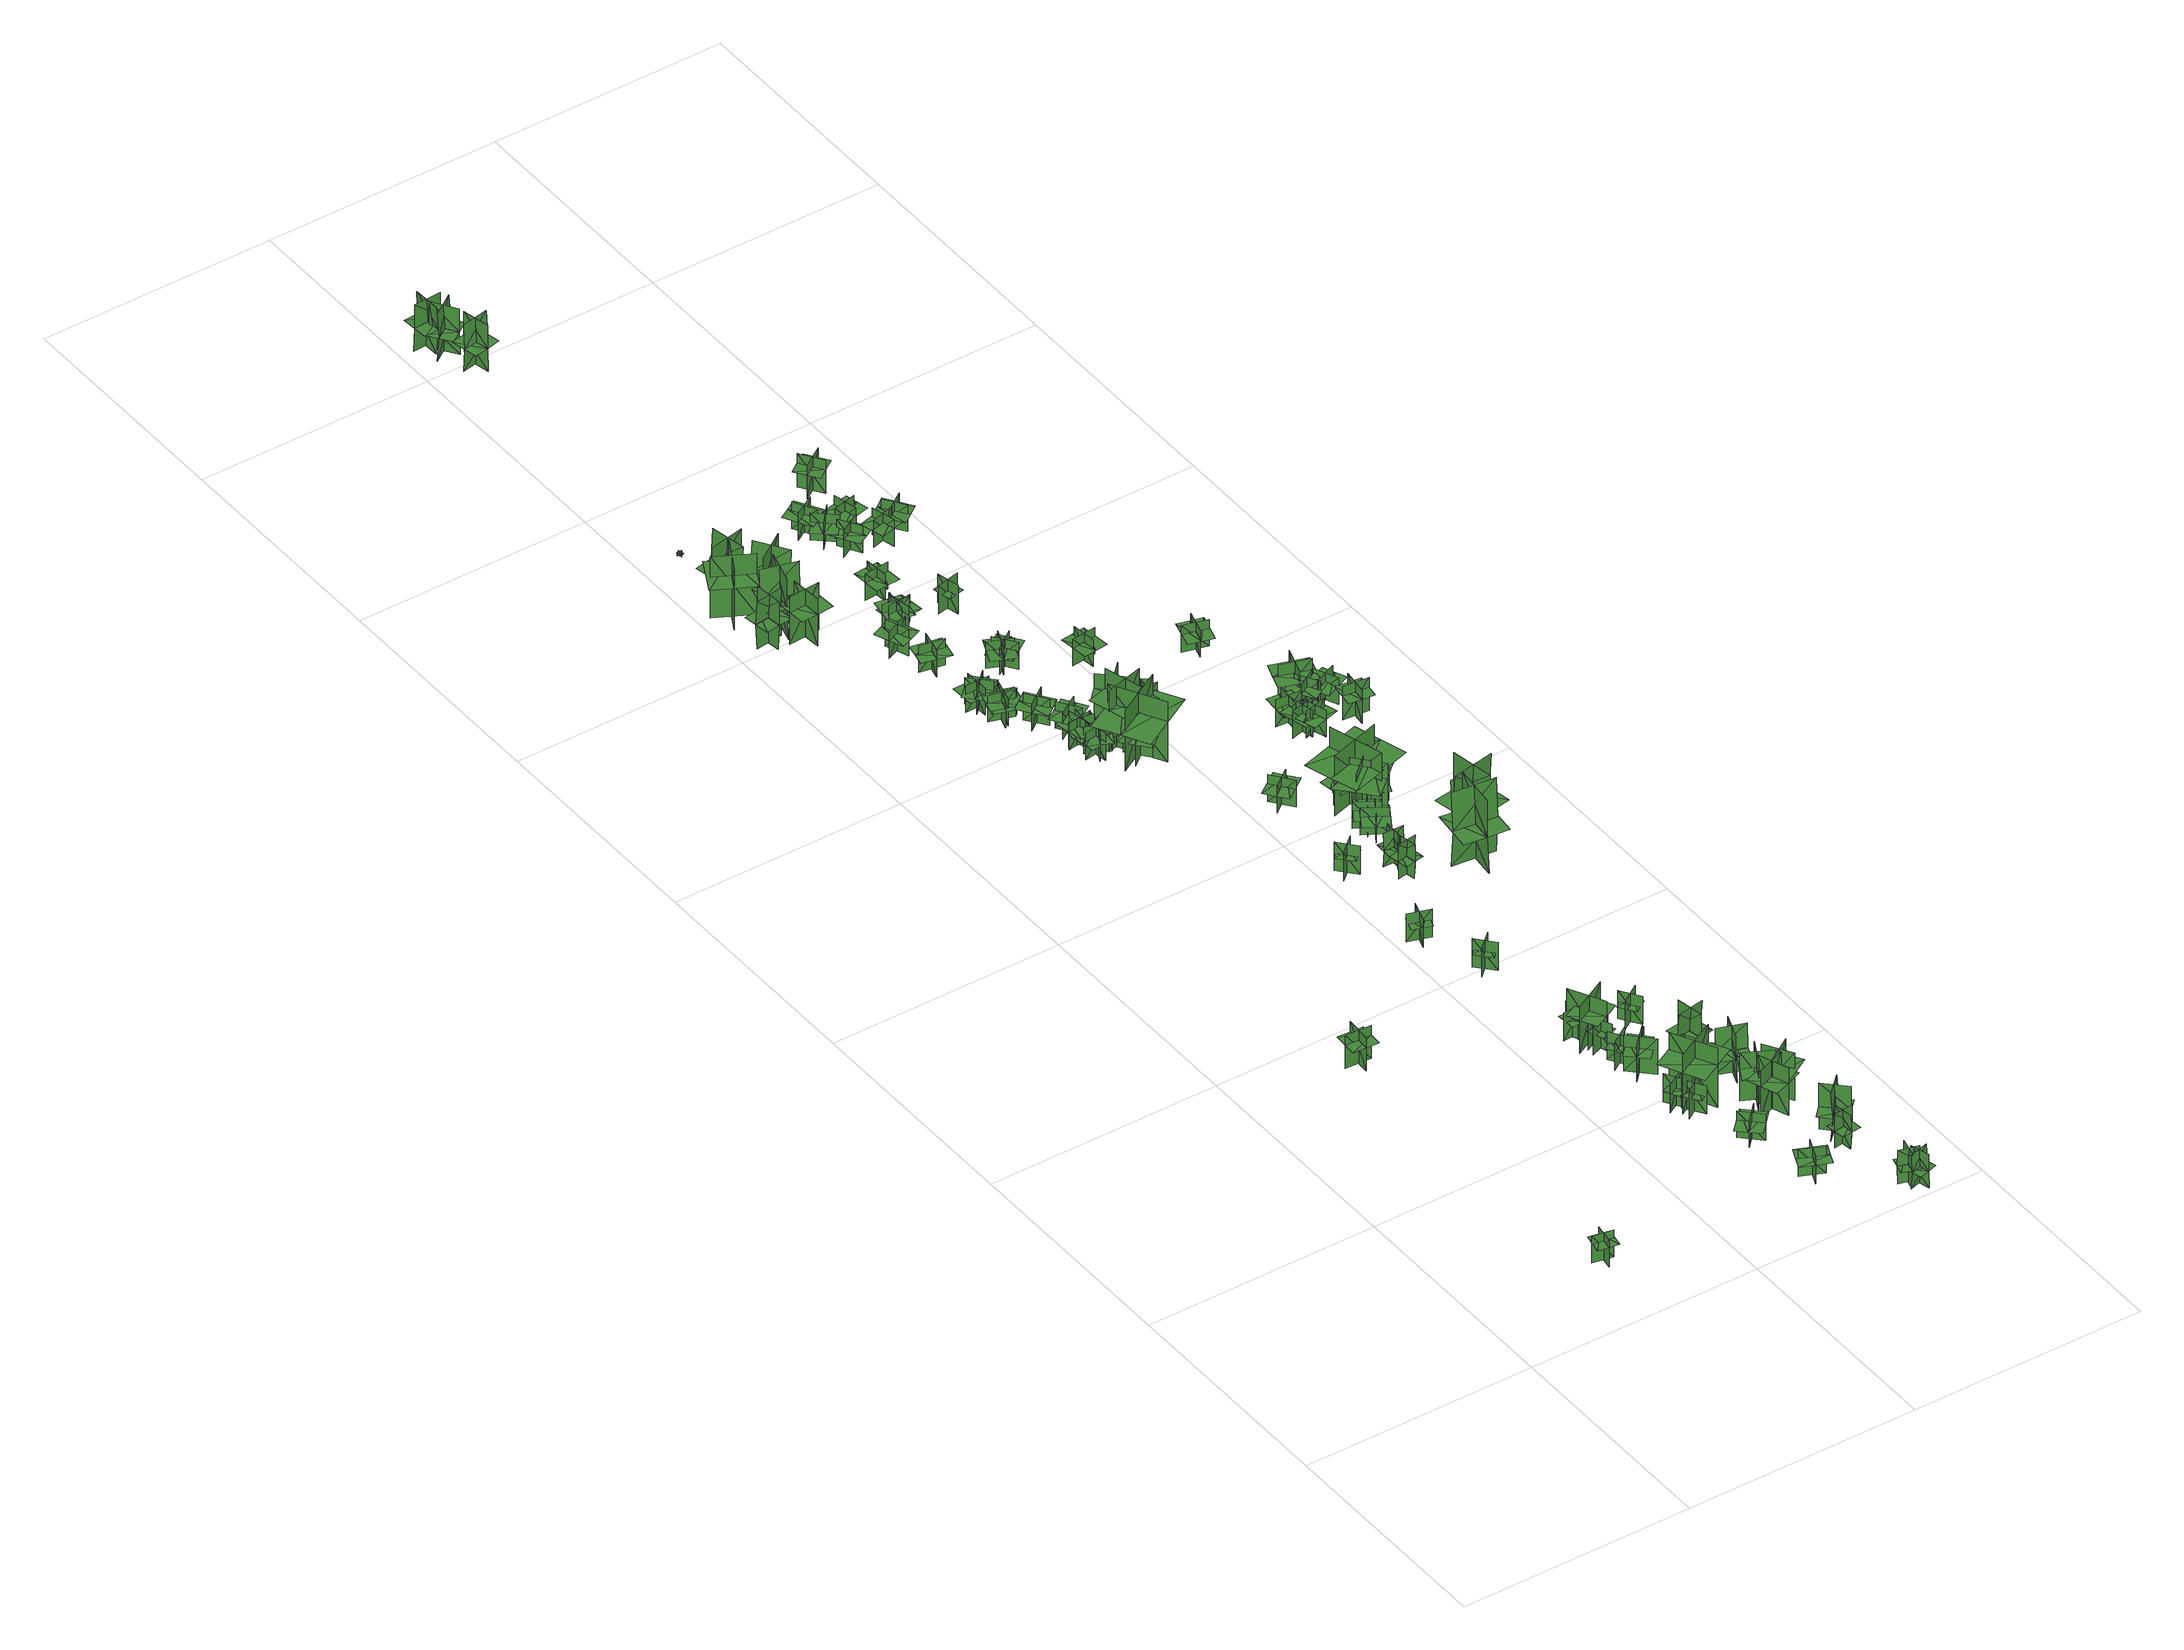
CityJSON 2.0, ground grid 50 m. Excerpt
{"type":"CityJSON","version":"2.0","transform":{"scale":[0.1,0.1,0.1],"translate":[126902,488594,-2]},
"CityObjects":{
"tree1":{"type":"SolitaryVegetationObject","geometry":[{"type":"MultiSurface","lod":"1","boundaries":[[[0,1,2]],[[0,2,3]],[[4,5,6]],[[4,6,7]],[[8,9,10]],[[8,10,11]],[[8,11,12]],[[8,12,13]]]}]},
"tree2":{"type":"SolitaryVegetationObject","geometry":[{"type":"MultiSurface","lod":"1","boundaries":[[[14,15,16]],[[14,16,17]],[[18,19,20]],[[18,20,21]],[[22,23,24]],[[22,24,25]],[[22,25,26]],[[22,26,27]]]}]},
"tree3":{"type":"SolitaryVegetationObject","geometry":[{"type":"MultiSurface","lod":"1","boundaries":[[[28,29,30]],[[28,30,31]],[[32,33,34]],[[32,34,35]],[[36,37,38]],[[36,38,39]],[[36,39,40]],[[36,40,41]]]}]},
"tree4":{"type":"SolitaryVegetationObject","geometry":[{"type":"MultiSurface","lod":"1","boundaries":[[[42,43,44]],[[42,44,45]],[[46,47,48]],[[46,48,49]],[[50,51,52]],[[50,52,53]],[[50,53,54]],[[50,54,55]]]}]},
"tree5":{"type":"SolitaryVegetationObject","geometry":[{"type":"MultiSurface","lod":"1","boundaries":[[[56,57,58]],[[56,58,59]],[[60,61,62]],[[60,62,63]],[[64,65,66]],[[64,66,67]],[[64,67,68]],[[64,68,69]]]}]},
"tree6":{"type":"SolitaryVegetationObject","geometry":[{"type":"MultiSurface","lod":"1","boundaries":[[[70,71,72]],[[70,72,73]],[[74,75,76]],[[74,76,77]],[[78,79,80]],[[78,80,81]],[[78,81,82]],[[78,82,83]]]}]},
"tree7":{"type":"SolitaryVegetationObject","geometry":[{"type":"MultiSurface","lod":"1","boundaries":[[[84,85,86]],[[84,86,87]],[[88,89,90]],[[88,90,91]],[[92,93,94]],[[92,94,95]],[[92,95,96]],[[92,96,97]]]}]},
"tree8":{"type":"SolitaryVegetationObject","geometry":[{"type":"MultiSurface","lod":"1","boundaries":[[[98,99,100]],[[98,100,101]],[[102,103,104]],[[102,104,105]],[[106,107,108]],[[106,108,109]],[[106,109,110]],[[106,110,111]]]}]},
"tree9":{"type":"SolitaryVegetationObject","geometry":[{"type":"MultiSurface","lod":"1","boundaries":[[[112,113,114]],[[112,114,115]],[[116,117,118]],[[116,118,119]],[[120,121,122]],[[120,122,123]],[[120,123,124]],[[120,124,125]]]}]},
"tree10":{"type":"SolitaryVegetationObject","geometry":[{"type":"MultiSurface","lod":"1","boundaries":[[[126,127,128]],[[126,128,129]],[[130,131,132]],[[130,132,133]],[[134,135,131]],[[134,131,130]],[[136,137,127]],[[136,127,126]],[[126,127,138]],[[126,138,139]],[[126,140,141]],[[126,141,127]]]}]},
"tree11":{"type":"SolitaryVegetationObject","geometry":[{"type":"MultiSurface","lod":"1","boundaries":[[[142,143,144]],[[142,144,145]],[[146,147,148]],[[146,148,149]],[[150,151,152]],[[150,152,153]],[[150,153,154]],[[150,154,155]]]}]},
"tree12":{"type":"SolitaryVegetationObject","geometry":[{"type":"MultiSurface","lod":"1","boundaries":[[[156,157,158]],[[156,158,159]],[[160,161,162]],[[160,162,163]],[[164,165,166]],[[164,166,167]],[[164,167,168]],[[164,168,169]]]}]},
"tree13":{"type":"SolitaryVegetationObject","geometry":[{"type":"MultiSurface","lod":"1","boundaries":[[[170,171,172]],[[170,172,173]],[[174,175,176]],[[174,176,177]],[[178,179,180]],[[178,180,181]],[[178,181,182]],[[178,182,183]]]}]},
"tree14":{"type":"SolitaryVegetationObject","geometry":[{"type":"MultiSurface","lod":"1","boundaries":[[[184,185,186]],[[184,186,187]],[[188,189,190]],[[188,190,191]],[[192,193,194]],[[192,194,195]],[[192,195,196]],[[192,196,197]]]}]},
"tree15":{"type":"SolitaryVegetationObject","geometry":[{"type":"MultiSurface","lod":"1","boundaries":[[[198,199,200]],[[198,200,201]],[[202,203,204]],[[202,204,205]],[[206,207,208]],[[206,208,209]],[[206,209,210]],[[206,210,211]]]}]},
"tree16":{"type":"SolitaryVegetationObject","geometry":[{"type":"MultiSurface","lod":"1","boundaries":[[[212,213,214]],[[212,214,215]],[[216,217,218]],[[216,218,219]],[[220,221,222]],[[220,222,223]],[[220,224,225]],[[220,225,221]]]}]},
"tree17":{"type":"SolitaryVegetationObject","geometry":[{"type":"MultiSurface","lod":"1","boundaries":[[[226,227,228]],[[226,228,229]],[[230,231,232]],[[230,232,233]],[[234,235,231]],[[234,231,230]],[[236,237,227]],[[236,227,226]],[[226,227,238]],[[226,238,239]],[[226,240,241]],[[226,241,227]]]}]},
"tree18":{"type":"SolitaryVegetationObject","geometry":[{"type":"MultiSurface","lod":"1","boundaries":[[[242,243,244]],[[242,244,245]],[[246,247,248]],[[246,248,249]],[[250,251,247]],[[250,247,246]],[[252,253,243]],[[252,243,242]],[[242,243,254]],[[242,254,255]],[[242,256,257]],[[242,257,243]]]}]},
"tree19":{"type":"SolitaryVegetationObject","geometry":[{"type":"MultiSurface","lod":"1","boundaries":[[[258,259,260]],[[258,260,261]],[[262,263,264]],[[262,264,265]],[[266,267,263]],[[266,263,262]],[[268,269,259]],[[268,259,258]],[[258,259,270]],[[258,270,271]],[[258,272,273]],[[258,273,259]]]}]},
"tree20":{"type":"SolitaryVegetationObject","geometry":[{"type":"MultiSurface","lod":"1","boundaries":[[[274,275,276]],[[274,276,277]],[[278,279,280]],[[278,280,281]],[[282,283,284]],[[282,284,285]],[[282,286,287]],[[282,287,283]]]}]},
"tree21":{"type":"SolitaryVegetationObject","geometry":[{"type":"MultiSurface","lod":"1","boundaries":[[[288,289,290]],[[288,290,291]],[[292,293,294]],[[292,294,295]],[[296,297,298]],[[296,298,299]],[[296,299,300]],[[296,300,301]]]}]},
"tree22":{"type":"SolitaryVegetationObject","geometry":[{"type":"MultiSurface","lod":"1","boundaries":[[[302,303,304]],[[302,304,305]],[[306,307,308]],[[306,308,309]],[[310,311,312]],[[310,312,313]],[[310,313,314]],[[310,314,315]]]}]},
"tree23":{"type":"SolitaryVegetationObject","geometry":[{"type":"MultiSurface","lod":"1","boundaries":[[[316,317,318]],[[316,318,319]],[[320,321,322]],[[320,322,323]],[[324,325,321]],[[324,321,320]],[[326,327,317]],[[326,317,316]],[[316,317,328]],[[316,328,329]],[[316,330,331]],[[316,331,317]]]}]},
"tree24":{"type":"SolitaryVegetationObject","geometry":[{"type":"MultiSurface","lod":"1","boundaries":[[[332,333,334]],[[332,334,335]],[[336,337,338]],[[336,338,339]],[[340,341,342]],[[340,342,343]],[[340,344,345]],[[340,345,341]]]}]},
"tree25":{"type":"SolitaryVegetationObject","geometry":[{"type":"MultiSurface","lod":"1","boundaries":[[[346,347,348]],[[346,348,349]],[[350,351,352]],[[350,352,353]],[[354,355,351]],[[354,351,350]],[[356,357,347]],[[356,347,346]],[[346,347,358]],[[346,358,359]],[[346,360,361]],[[346,361,347]]]}]},
"tree26":{"type":"SolitaryVegetationObject","geometry":[{"type":"MultiSurface","lod":"1","boundaries":[[[362,363,364]],[[362,364,365]],[[366,367,368]],[[366,368,369]],[[370,371,372]],[[370,372,373]],[[370,374,375]],[[370,375,371]]]}]},
"tree27":{"type":"SolitaryVegetationObject","geometry":[{"type":"MultiSurface","lod":"1","boundaries":[[[376,377,378]],[[376,378,379]],[[380,381,382]],[[380,382,383]],[[384,385,381]],[[384,381,380]],[[386,387,377]],[[386,377,376]],[[376,377,388]],[[376,388,389]],[[376,390,391]],[[376,391,377]]]}]},
"tree28":{"type":"SolitaryVegetationObject","geometry":[{"type":"MultiSurface","lod":"1","boundaries":[[[392,393,394]],[[392,394,395]],[[396,397,398]],[[396,398,399]],[[400,401,402]],[[400,402,403]],[[400,403,404]],[[400,404,405]]]}]},
"tree29":{"type":"SolitaryVegetationObject","geometry":[{"type":"MultiSurface","lod":"1","boundaries":[[[406,407,408]],[[406,408,409]],[[410,411,412]],[[410,412,413]],[[414,415,416]],[[414,416,417]],[[414,417,418]],[[414,418,419]]]}]},
"tree30":{"type":"SolitaryVegetationObject","geometry":[{"type":"MultiSurface","lod":"1","boundaries":[[[420,421,422]],[[420,422,423]],[[424,425,426]],[[424,426,427]],[[428,429,425]],[[428,425,424]],[[430,431,421]],[[430,421,420]],[[420,421,432]],[[420,432,433]],[[420,434,435]],[[420,435,421]]]}]},
"tree31":{"type":"SolitaryVegetationObject","geometry":[{"type":"MultiSurface","lod":"1","boundaries":[[[436,437,438]],[[436,438,439]],[[440,441,442]],[[440,442,443]],[[444,445,446]],[[444,446,447]],[[444,447,448]],[[444,448,449]]]}]},
"tree32":{"type":"SolitaryVegetationObject","geometry":[{"type":"MultiSurface","lod":"1","boundaries":[[[450,451,452]],[[450,452,453]],[[454,455,456]],[[454,456,457]],[[458,459,460]],[[458,460,461]],[[458,461,462]],[[458,462,463]]]}]},
"tree33":{"type":"SolitaryVegetationObject","geometry":[{"type":"MultiSurface","lod":"1","boundaries":[[[464,465,466]],[[464,466,467]],[[468,469,470]],[[468,470,471]],[[472,473,469]],[[472,469,468]],[[474,475,465]],[[474,465,464]],[[464,465,476]],[[464,476,477]],[[464,478,479]],[[464,479,465]]]}]},
"tree34":{"type":"SolitaryVegetationObject","geometry":[{"type":"MultiSurface","lod":"1","boundaries":[[[480,481,482]],[[480,482,483]],[[484,485,486]],[[484,486,487]],[[488,489,490]],[[488,490,491]],[[488,492,493]],[[488,493,489]]]}]},
"tree35":{"type":"SolitaryVegetationObject","geometry":[{"type":"MultiSurface","lod":"1","boundaries":[[[494,495,496]],[[494,496,497]],[[498,499,500]],[[498,500,501]],[[502,503,499]],[[502,499,498]],[[504,505,495]],[[504,495,494]],[[494,495,506]],[[494,506,507]],[[494,508,509]],[[494,509,495]]]}]},
"tree36":{"type":"SolitaryVegetationObject","geometry":[{"type":"MultiSurface","lod":"1","boundaries":[[[510,511,512]],[[510,512,513]],[[514,515,516]],[[514,516,517]],[[518,519,520]],[[518,520,521]],[[518,521,522]],[[518,522,523]]]}]},
"tree37":{"type":"SolitaryVegetationObject","geometry":[{"type":"MultiSurface","lod":"1","boundaries":[[[524,525,526]],[[524,526,527]],[[528,529,530]],[[528,530,531]],[[532,533,534]],[[532,534,535]],[[532,535,536]],[[532,536,537]]]}]},
"tree38":{"type":"SolitaryVegetationObject","geometry":[{"type":"MultiSurface","lod":"1","boundaries":[[[538,539,540]],[[538,540,541]],[[542,543,544]],[[542,544,545]],[[546,547,548]],[[546,548,549]],[[546,549,550]],[[546,550,551]]]}]},
"tree39":{"type":"SolitaryVegetationObject","geometry":[{"type":"MultiSurface","lod":"1","boundaries":[[[552,553,554]],[[552,554,555]],[[556,557,558]],[[556,558,559]],[[560,561,562]],[[560,562,563]],[[560,563,564]],[[560,564,565]]]}]},
"tree40":{"type":"SolitaryVegetationObject","geometry":[{"type":"MultiSurface","lod":"1","boundaries":[[[566,567,568]],[[566,568,569]],[[570,571,572]],[[570,572,573]],[[574,575,576]],[[574,576,577]],[[574,577,578]],[[574,578,579]]]}]},
"tree41":{"type":"SolitaryVegetationObject","geometry":[{"type":"MultiSurface","lod":"1","boundaries":[[[580,581,582]],[[580,582,583]],[[584,585,586]],[[584,586,587]],[[588,589,590]],[[588,590,591]],[[588,591,592]],[[588,592,593]]]}]},
"tree42":{"type":"SolitaryVegetationObject","geometry":[{"type":"MultiSurface","lod":"1","boundaries":[[[594,595,596]],[[594,596,597]],[[598,599,600]],[[598,600,601]],[[602,603,604]],[[602,604,605]],[[602,605,606]],[[602,606,607]]]}]},
"tree43":{"type":"SolitaryVegetationObject","geometry":[{"type":"MultiSurface","lod":"1","boundaries":[[[608,609,610]],[[608,610,611]],[[612,613,614]],[[612,614,615]],[[616,617,618]],[[616,618,619]],[[616,619,620]],[[616,620,621]]]}]},
"tree44":{"type":"SolitaryVegetationObject","geometry":[{"type":"MultiSurface","lod":"1","boundaries":[[[622,623,624]],[[622,624,625]],[[626,627,628]],[[626,628,629]],[[630,631,632]],[[630,632,633]],[[630,633,634]],[[630,634,635]]]}]},
"tree45":{"type":"SolitaryVegetationObject","geometry":[{"type":"MultiSurface","lod":"1","boundaries":[[[636,637,638]],[[636,638,639]],[[640,641,642]],[[640,642,643]],[[644,645,646]],[[644,646,647]],[[644,647,648]],[[644,648,649]]]}]},
"tree46":{"type":"SolitaryVegetationObject","geometry":[{"type":"MultiSurface","lod":"1","boundaries":[[[650,651,652]],[[650,652,653]],[[654,655,656]],[[654,656,657]],[[658,659,660]],[[658,660,661]],[[658,661,662]],[[658,662,663]]]}]},
"tree47":{"type":"SolitaryVegetationObject","geometry":[{"type":"MultiSurface","lod":"1","boundaries":[[[664,665,666]],[[664,666,667]],[[668,669,670]],[[668,670,671]],[[672,673,674]],[[672,674,675]],[[672,675,676]],[[672,676,677]]]}]},
"tree48":{"type":"SolitaryVegetationObject","geometry":[{"type":"MultiSurface","lod":"1","boundaries":[[[678,679,680]],[[678,680,681]],[[682,683,684]],[[682,684,685]],[[686,687,688]],[[686,688,689]],[[686,689,690]],[[686,690,691]]]}]},
"tree49":{"type":"SolitaryVegetationObject","geometry":[{"type":"MultiSurface","lod":"1","boundaries":[[[692,693,694]],[[692,694,695]],[[696,697,698]],[[696,698,699]],[[700,701,702]],[[700,702,703]],[[700,704,705]],[[700,705,701]]]}]},
"tree50":{"type":"SolitaryVegetationObject","geometry":[{"type":"MultiSurface","lod":"1","boundaries":[[[706,707,708]],[[706,708,709]],[[710,711,712]],[[710,712,713]],[[714,715,716]],[[714,716,717]],[[714,717,718]],[[714,718,719]]]}]},
"tree51":{"type":"SolitaryVegetationObject","geometry":[{"type":"MultiSurface","lod":"1","boundaries":[[[720,721,722]],[[720,722,723]],[[724,725,726]],[[724,726,727]],[[728,729,730]],[[728,730,731]],[[728,731,732]],[[728,732,733]]]}]},
"tree52":{"type":"SolitaryVegetationObject","geometry":[{"type":"MultiSurface","lod":"1","boundaries":[[[734,735,736]],[[734,736,737]],[[738,739,740]],[[738,740,741]],[[742,743,739]],[[742,739,738]],[[744,745,735]],[[744,735,734]],[[734,735,746]],[[734,746,747]],[[734,748,749]],[[734,749,735]]]}]},
"tree53":{"type":"SolitaryVegetationObject","geometry":[{"type":"MultiSurface","lod":"1","boundaries":[[[750,751,752]],[[750,752,753]],[[754,755,756]],[[754,756,757]],[[758,759,755]],[[758,755,754]],[[760,761,751]],[[760,751,750]],[[750,751,762]],[[750,762,763]],[[750,764,765]],[[750,765,751]]]}]},
"tree54":{"type":"SolitaryVegetationObject","geometry":[{"type":"MultiSurface","lod":"1","boundaries":[[[766,767,768]],[[766,768,769]],[[770,771,772]],[[770,772,773]],[[774,775,776]],[[774,776,777]],[[774,777,778]],[[774,778,779]]]}]},
"tree55":{"type":"SolitaryVegetationObject","geometry":[{"type":"MultiSurface","lod":"1","boundaries":[[[780,781,782]],[[780,782,783]],[[784,785,786]],[[784,786,787]],[[788,789,790]],[[788,790,791]],[[788,791,792]],[[788,792,793]]]}]},
"tree56":{"type":"SolitaryVegetationObject","geometry":[{"type":"MultiSurface","lod":"1","boundaries":[[[794,795,796]],[[794,796,797]],[[798,799,800]],[[798,800,801]],[[802,803,804]],[[802,804,805]],[[802,805,806]],[[802,806,807]]]}]},
"tree57":{"type":"SolitaryVegetationObject","geometry":[{"type":"MultiSurface","lod":"1","boundaries":[[[808,809,810]],[[808,810,811]],[[812,813,814]],[[812,814,815]],[[816,817,818]],[[816,818,819]],[[816,819,820]],[[816,820,821]]]}]},
"tree58":{"type":"SolitaryVegetationObject","geometry":[{"type":"MultiSurface","lod":"1","boundaries":[[[822,823,824]],[[822,824,825]],[[826,827,828]],[[826,828,829]],[[830,831,832]],[[830,832,833]],[[830,833,834]],[[830,834,835]]]}]},
"tree59":{"type":"SolitaryVegetationObject","geometry":[{"type":"MultiSurface","lod":"1","boundaries":[[[836,837,838]],[[836,838,839]],[[840,841,842]],[[840,842,843]],[[844,845,846]],[[844,846,847]],[[844,847,848]],[[844,848,849]]]}]},
"tree60":{"type":"SolitaryVegetationObject","geometry":[{"type":"MultiSurface","lod":"1","boundaries":[[[850,851,852]],[[850,852,853]],[[854,855,856]],[[854,856,857]],[[858,859,860]],[[858,860,861]],[[858,861,862]],[[858,862,863]]]}]},
"tree61":{"type":"SolitaryVegetationObject","geometry":[{"type":"MultiSurface","lod":"1","boundaries":[[[864,865,866]],[[864,866,867]],[[868,869,870]],[[868,870,871]],[[872,873,874]],[[872,874,875]],[[872,875,876]],[[872,876,877]]]}]},
"tree62":{"type":"SolitaryVegetationObject","geometry":[{"type":"MultiSurface","lod":"1","boundaries":[[[878,879,880]],[[878,880,881]],[[882,883,884]],[[882,884,885]],[[886,887,888]],[[886,888,889]],[[886,889,890]],[[886,890,891]]]}]},
"tree63":{"type":"SolitaryVegetationObject","geometry":[{"type":"MultiSurface","lod":"1","boundaries":[[[892,893,894]],[[892,894,895]],[[896,897,898]],[[896,898,899]],[[900,901,902]],[[900,902,903]],[[900,903,904]],[[900,904,905]]]}]},
"tree64":{"type":"SolitaryVegetationObject","geometry":[{"type":"MultiSurface","lod":"1","boundaries":[[[906,907,908]],[[906,908,909]],[[910,911,912]],[[910,912,913]],[[914,915,916]],[[914,916,917]],[[914,917,918]],[[914,918,919]]]}]},
"tree65":{"type":"SolitaryVegetationObject","geometry":[{"type":"MultiSurface","lod":"1","boundaries":[[[920,921,922]],[[920,922,923]],[[924,925,926]],[[924,926,927]],[[928,929,930]],[[928,930,931]],[[928,931,932]],[[928,932,933]]]}]},
"tree66":{"type":"SolitaryVegetationObject","geometry":[{"type":"MultiSurface","lod":"1","boundaries":[[[934,935,936]],[[934,936,937]],[[938,939,940]],[[938,940,941]],[[942,943,944]],[[942,944,945]],[[942,945,946]],[[942,946,947]]]}]},
"tree67":{"type":"SolitaryVegetationObject","geometry":[{"type":"MultiSurface","lod":"1","boundaries":[[[948,949,950]],[[948,950,951]],[[952,953,954]],[[952,954,955]],[[956,957,958]],[[956,958,959]],[[956,959,960]],[[956,960,961]]]}]},
"tree68":{"type":"SolitaryVegetationObject","geometry":[{"type":"MultiSurface","lod":"1","boundaries":[[[962,963,964]],[[962,964,965]],[[966,967,968]],[[966,968,969]],[[970,971,967]],[[970,967,966]],[[972,973,963]],[[972,963,962]],[[962,963,974]],[[962,974,975]],[[962,976,977]],[[962,977,963]]]}]},
"tree69":{"type":"SolitaryVegetationObject","geometry":[{"type":"MultiSurface","lod":"1","boundaries":[[[978,979,980]],[[978,980,981]],[[982,983,984]],[[982,984,985]],[[986,987,988]],[[986,988,989]],[[986,989,990]],[[986,990,991]]]}]},
"tree70":{"type":"SolitaryVegetationObject","geometry":[{"type":"MultiSurface","lod":"1","boundaries":[[[992,993,994]],[[992,994,995]],[[996,997,998]],[[996,998,999]],[[1000,1001,1002]],[[1000,1002,1003]],[[1000,1003,1004]],[[1000,1004,1005]]]}]},
"tree71":{"type":"SolitaryVegetationObject","geometry":[{"type":"MultiSurface","lod":"1","boundaries":[[[1006,1007,1008]],[[1006,1008,1009]],[[1010,1011,1012]],[[1010,1012,1013]],[[1014,1015,1011]],[[1014,1011,1010]],[[1016,1017,1007]],[[1016,1007,1006]],[[1006,1007,1018]],[[1006,1018,1019]],[[1006,1020,1021]],[[1006,1021,1007]]]}]},
"tree72":{"type":"SolitaryVegetationObject","geometry":[{"type":"MultiSurface","lod":"1","boundaries":[[[1022,1023,1024]],[[1022,1024,1025]],[[1026,1027,1028]],[[1026,1028,1029]],[[1030,1031,1027]],[[1030,1027,1026]],[[1032,1033,1023]],[[1032,1023,1022]],[[1022,1023,1034]],[[1022,1034,1035]],[[1022,1036,1037]],[[1022,1037,1023]]]}]},
"tree73":{"type":"SolitaryVegetationObject","geometry":[{"type":"MultiSurface","lod":"1","boundaries":[[[1038,1039,1040]],[[1038,1040,1041]],[[1042,1043,1044]],[[1042,1044,1045]],[[1046,1047,1048]],[[1046,1048,1049]],[[1046,1049,1050]],[[1046,1050,1051]]]}]},
"tree74":{"type":"SolitaryVegetationObject","geometry":[{"type":"MultiSurface","lod":"1","boundaries":[[[1052,1053,1054]],[[1052,1054,1055]],[[1056,1057,1058]],[[1056,1058,1059]],[[1060,1061,1057]],[[1060,1057,1056]],[[1062,1063,1053]],[[1062,1053,1052]],[[1052,1053,1064]],[[1052,1064,1065]],[[1052,1066,1067]],[[1052,1067,1053]]]}]},
"tree75":{"type":"SolitaryVegetationObject","geometry":[{"type":"MultiSurface","lod":"1","boundaries":[[[1068,1069,1070]],[[1068,1070,1071]],[[1072,1073,1074]],[[1072,1074,1075]],[[1076,1077,1078]],[[1076,1078,1079]],[[1076,1079,1080]],[[1076,1080,1081]]]}]},
"tree76":{"type":"SolitaryVegetationObject","geometry":[{"type":"MultiSurface","lod":"1","boundaries":[[[1082,1083,1084]],[[1082,1084,1085]],[[1086,1087,1088]],[[1086,1088,1089]],[[1090,1091,1092]],[[1090,1092,1093]],[[1090,1093,1094]],[[1090,1094,1095]]]}]},
"tree77":{"type":"SolitaryVegetationObject","geometry":[{"type":"MultiSurface","lod":"1","boundaries":[[[1096,1097,1098]],[[1096,1098,1099]],[[1100,1101,1102]],[[1100,1102,1103]],[[1104,1105,1101]],[[1104,1101,1100]],[[1106,1107,1097]],[[1106,1097,1096]],[[1096,1097,1108]],[[1096,1108,1109]],[[1096,1110,1111]],[[1096,1111,1097]]]}]},
"tree78":{"type":"SolitaryVegetationObject","geometry":[{"type":"MultiSurface","lod":"1","boundaries":[[[1112,1113,1114]],[[1112,1114,1115]],[[1116,1117,1118]],[[1116,1118,1119]],[[1120,1121,1122]],[[1120,1122,1123]],[[1120,1123,1124]],[[1120,1124,1125]]]}]},
"tree79":{"type":"SolitaryVegetationObject","geometry":[{"type":"MultiSurface","lod":"1","boundaries":[[[1126,1127,1128]],[[1126,1128,1129]],[[1130,1131,1132]],[[1130,1132,1133]],[[1134,1135,1131]],[[1134,1131,1130]],[[1136,1137,1127]],[[1136,1127,1126]],[[1126,1127,1138]],[[1126,1138,1139]],[[1126,1140,1141]],[[1126,1141,1127]]]}]},
"tree80":{"type":"SolitaryVegetationObject","geometry":[{"type":"MultiSurface","lod":"1","boundaries":[[[1142,1143,1144]],[[1142,1144,1145]],[[1146,1147,1148]],[[1146,1148,1149]],[[1150,1151,1152]],[[1150,1152,1153]],[[1150,1153,1154]],[[1150,1154,1155]]]}]},
"tree81":{"type":"SolitaryVegetationObject","geometry":[{"type":"MultiSurface","lod":"1","boundaries":[[[1156,1157,1158]],[[1156,1158,1159]],[[1160,1161,1162]],[[1160,1162,1163]],[[1164,1165,1161]],[[1164,1161,1160]],[[1166,1167,1157]],[[1166,1157,1156]],[[1156,1157,1168]],[[1156,1168,1169]],[[1156,1170,1171]],[[1156,1171,1157]]]}]},
"tree82":{"type":"SolitaryVegetationObject","geometry":[{"type":"MultiSurface","lod":"1","boundaries":[[[1172,1173,1174]],[[1172,1174,1175]],[[1176,1177,1178]],[[1176,1178,1179]],[[1180,1181,1182]],[[1180,1182,1183]],[[1180,1183,1184]],[[1180,1184,1185]]]}]},
"tree83":{"type":"SolitaryVegetationObject","geometry":[{"type":"MultiSurface","lod":"1","boundaries":[[[1186,1187,1188]],[[1186,1188,1189]],[[1190,1191,1192]],[[1190,1192,1193]],[[1194,1195,1196]],[[1194,1196,1197]],[[1194,1197,1198]],[[1194,1198,1199]]]}]},
"tree84":{"type":"SolitaryVegetationObject","geometry":[{"type":"MultiSurface","lod":"1","boundaries":[[[1200,1201,1202]],[[1200,1202,1203]],[[1204,1205,1206]],[[1204,1206,1207]],[[1208,1209,1210]],[[1208,1210,1211]],[[1208,1211,1212]],[[1208,1212,1213]]]}]},
"tree85":{"type":"SolitaryVegetationObject","geometry":[{"type":"MultiSurface","lod":"1","boundaries":[[[1214,1215,1216]],[[1214,1216,1217]],[[1218,1219,1220]],[[1218,1220,1221]],[[1222,1223,1224]],[[1222,1224,1225]],[[1222,1225,1226]],[[1222,1226,1227]]]}]},
"tree86":{"type":"SolitaryVegetationObject","geometry":[{"type":"MultiSurface","lod":"1","boundaries":[[[1228,1229,1230]],[[1228,1230,1231]],[[1232,1233,1234]],[[1232,1234,1235]],[[1236,1237,1238]],[[1236,1238,1239]],[[1236,1239,1240]],[[1236,1240,1241]]]}]},
"tree87":{"type":"SolitaryVegetationObject","geometry":[{"type":"MultiSurface","lod":"1","boundaries":[[[1242,1243,1244]],[[1242,1244,1245]],[[1246,1247,1248]],[[1246,1248,1249]],[[1250,1251,1252]],[[1250,1252,1253]],[[1250,1253,1254]],[[1250,1254,1255]]]}]},
"tree88":{"type":"SolitaryVegetationObject","geometry":[{"type":"MultiSurface","lod":"1","boundaries":[[[1256,1257,1258]],[[1256,1258,1259]],[[1260,1261,1262]],[[1260,1262,1263]],[[1264,1265,1266]],[[1264,1266,1267]],[[1264,1267,1268]],[[1264,1268,1269]]]}]},
"tree89":{"type":"SolitaryVegetationObject","geometry":[{"type":"MultiSurface","lod":"1","boundaries":[[[1270,1271,1272]],[[1270,1272,1273]],[[1274,1275,1276]],[[1274,1276,1277]],[[1278,1279,1280]],[[1278,1280,1281]],[[1278,1281,1282]],[[1278,1282,1283]]]}]},
"tree90":{"type":"SolitaryVegetationObject","geometry":[{"type":"MultiSurface","lod":"1","boundaries":[[[1284,1285,1286]],[[1284,1286,1287]],[[1288,1289,1290]],[[1288,1290,1291]],[[1292,1293,1294]],[[1292,1294,1295]],[[1292,1295,1296]],[[1292,1296,1297]]]}]},
"tree91":{"type":"SolitaryVegetationObject","geometry":[{"type":"MultiSurface","lod":"1","boundaries":[[[1298,1299,1300]],[[1298,1300,1301]],[[1302,1303,1304]],[[1302,1304,1305]],[[1306,1307,1308]],[[1306,1308,1309]],[[1306,1309,1310]],[[1306,1310,1311]]]}]}
},
"vertices":[
[303,172,9],[260,180,9],[260,180,71],[303,172,71],[286,196,9],[279,153,9],[279,153,71],[286,196,71],[286,196,54],[265,200,54],[257,157,54],[279,153,54],[300,149,54],[308,192,54],
[240,867,15],[243,922,15],[243,922,92],[240,867,92],[268,891,15],[213,894,15],[213,894,92],[268,891,92],[268,891,70],[269,918,70],[214,922,70],[213,894,70],[211,867,70],[266,863,70],
[748,188,6],[748,188,68],[727,139,68],[727,139,6],[761,154,6],[761,154,68],[714,175,68],[714,175,6],[768,151,48],[779,176,48],[720,201,48],[709,176,48],[699,152,48],[758,127,48],
[630,461,4],[673,486,4],[673,486,70],[630,461,70],[664,453,4],[639,495,4],[639,495,70],[664,453,70],[661,457,45],[679,468,45],[661,498,45],[644,487,45],[626,477,45],[644,447,45],
[724,293,7],[724,293,69],[686,330,69],[686,330,7],[688,293,7],[688,293,69],[724,330,69],[724,330,7],[682,288,49],[702,269,49],[746,315,49],[727,334,49],[708,352,49],[663,306,49],
[680,416,8],[653,457,8],[653,457,74],[680,416,74],[687,450,8],[646,423,8],[646,423,74],[687,450,74],[682,447,49],[671,464,49],[642,445,49],[653,428,49],[665,411,49],[694,430,49],
[628,605,9],[672,561,9],[672,561,92],[628,605,92],[629,565,9],[629,565,92],[672,609,92],[672,609,9],[629,565,66],[647,547,66],[682,582,66],[663,600,66],[645,618,66],[610,583,66],
[657,643,8],[616,616,8],[616,616,73],[657,643,73],[623,650,8],[650,609,8],[650,609,73],[623,650,73],[626,646,49],[609,635,49],[628,606,49],[645,617,49],[662,628,49],[643,657,49],
[645,442,7],[733,488,7],[733,488,145],[645,442,145],[708,422,7],[662,510,7],[662,510,145],[708,422,145],[708,422,106],[752,445,106],[706,533,106],[662,510,106],[618,486,106],[664,398,106],
[69,2551,61],[76,2492,61],[107,2496,61],[99,2555,61],[102,2526,61],[43,2519,61],[43,2515,116],[102,2523,116],[102,2523,6],[43,2515,6],[66,2551,6],[74,2492,6],[76,2492,116],[69,2551,116],[39,2547,61],[46,2488,61],
[613,767,7],[615,718,7],[615,718,72],[613,767,72],[590,741,7],[639,743,7],[639,743,72],[590,741,72],[595,741,48],[596,721,48],[631,723,48],[630,743,48],[629,763,48],[594,762,48],
[592,694,7],[664,731,7],[664,731,116],[592,694,116],[641,678,7],[641,678,116],[604,751,116],[604,751,7],[641,678,82],[672,694,82],[642,752,82],[612,736,82],[581,721,82],[611,663,82],
[642,662,7],[624,708,7],[624,708,73],[642,662,73],[655,694,7],[610,676,7],[610,676,73],[655,694,73],[650,692,48],[643,711,48],[610,698,48],[618,680,48],[625,661,48],[658,673,48],
[655,717,7],[611,694,7],[611,694,73],[655,717,73],[622,727,7],[644,683,7],[644,683,73],[622,727,73],[624,722,48],[606,713,48],[621,682,48],[640,691,48],[658,701,48],[642,732,48],
[685,624,8],[649,591,8],[649,591,73],[685,624,73],[650,625,8],[683,589,8],[683,589,73],[650,625,73],[654,621,48],[639,608,48],[662,582,48],[677,596,48],[692,610,48],[669,635,48],
[101,2599,5],[26,2639,5],[26,2639,147],[101,2599,147],[82,2661,5],[42,2586,5],[42,2586,147],[82,2661,147],[82,2661,101],[42,2586,101],[83,2564,101],[123,2640,101],[40,2683,101],[1,2607,101],
[104,2508,75],[124,2582,75],[85,2592,76],[66,2518,76],[77,2553,75],[151,2534,75],[152,2538,146],[78,2558,146],[78,2558,5],[152,2538,5],[107,2507,5],[127,2581,5],[124,2582,146],[104,2508,146],[142,2498,76],[161,2572,76],
[872,66,49],[862,24,49],[883,19,50],[894,60,50],[888,41,49],[847,51,49],[846,49,88],[887,38,88],[887,38,10],[846,49,10],[871,66,10],[860,25,10],[862,24,88],[872,66,88],[852,71,50],[841,30,50],
[45,2661,75],[120,2676,75],[112,2715,75],[37,2700,75],[74,2705,75],[89,2631,75],[93,2631,145],[78,2706,145],[78,2706,5],[93,2631,5],[46,2658,5],[121,2673,5],[120,2676,145],[45,2661,145],[53,2623,75],[128,2638,75],
[100,2494,5],[167,2498,5],[167,2498,115],[100,2494,115],[139,2460,5],[134,2527,5],[134,2527,115],[139,2460,115],[139,2460,79],[134,2527,79],[98,2524,79],[103,2458,79],[175,2463,79],[171,2529,79],
[522,1143,5],[569,1128,5],[569,1128,70],[522,1143,70],[538,1112,5],[553,1159,5],[553,1159,70],[538,1112,70],[540,1117,46],[559,1111,46],[570,1144,46],[551,1150,46],[531,1157,46],[520,1124,46],
[606,971,12],[573,1007,12],[573,1007,78],[606,971,78],[607,1006,12],[571,973,12],[571,973,78],[607,1006,78],[603,1002,53],[589,1017,53],[564,994,53],[578,979,53],[592,964,53],[617,987,53],
[886,8,48],[874,48,48],[853,42,49],[864,2,49],[860,21,48],[900,33,48],[900,36,87],[859,24,87],[859,24,9],[900,36,9],[887,8,9],[876,49,9],[874,48,87],[886,8,87],[906,14,49],[895,54,49],
[753,350,7],[815,374,7],[815,374,118],[753,350,118],[800,329,7],[776,392,7],[776,392,118],[800,329,118],[800,329,82],[776,392,82],[742,379,82],[766,317,82],[833,342,82],[810,404,82],
[856,207,47],[814,202,47],[817,180,47],[859,185,47],[838,183,47],[833,225,47],[830,225,86],[836,183,86],[836,183,8],[830,225,8],[856,209,8],[814,203,8],[814,202,86],[856,207,86],[853,228,47],[811,223,47],
[762,369,7],[793,428,7],[793,428,118],[762,369,118],[811,385,7],[752,415,7],[752,415,118],[811,385,118],[811,385,82],[752,415,82],[735,383,82],[794,352,82],[827,417,82],[768,447,82],
[862,219,63],[820,261,63],[798,239,63],[840,197,63],[821,218,63],[863,260,63],[860,262,118],[818,221,118],[818,221,9],[860,262,9],[863,220,9],[822,263,9],[820,261,118],[862,219,118],[883,240,63],[841,282,63],
[271,2119,8],[271,2119,70],[270,2172,70],[270,2172,8],[246,2145,8],[246,2145,70],[297,2145,70],[297,2145,8],[238,2145,50],[238,2118,50],[302,2118,50],[302,2145,50],[302,2172,50],[237,2171,50],
[263,2099,8],[263,2099,70],[314,2083,70],[314,2083,8],[295,2115,8],[295,2115,70],[280,2066,70],[280,2066,8],[298,2123,50],[272,2131,50],[253,2070,50],[278,2061,50],[304,2053,50],[323,2115,50],
[104,2583,75],[167,2626,75],[145,2658,75],[82,2615,75],[113,2635,75],[156,2572,75],[160,2574,145],[117,2637,145],[117,2637,5],[160,2574,5],[106,2580,5],[169,2623,5],[167,2626,145],[104,2583,145],[126,2551,75],[189,2594,75],
[294,2125,10],[294,2125,72],[258,2164,72],[258,2164,10],[258,2127,10],[258,2127,72],[296,2162,72],[296,2162,10],[252,2122,51],[270,2102,51],[318,2145,51],[300,2165,51],[282,2185,51],[234,2142,51],
[286,2067,10],[286,2067,72],[300,2119,72],[300,2119,10],[269,2099,10],[269,2099,72],[318,2085,72],[318,2085,10],[261,2102,52],[254,2076,52],[315,2058,52],[323,2084,52],[330,2110,52],[268,2127,52],
[749,606,62],[760,548,62],[790,554,63],[779,612,63],[783,584,62],[725,573,62],[726,569,117],[784,580,117],[784,580,8],[726,569,8],[747,606,8],[757,548,8],[760,548,117],[749,606,117],[719,601,63],[730,543,63],
[798,413,9],[833,357,9],[833,357,119],[798,413,119],[787,363,9],[843,399,9],[843,399,119],[787,363,119],[787,363,83],[843,399,83],[824,429,83],[768,394,83],[806,333,83],[863,368,83],
[774,459,63],[795,515,63],[766,525,63],[745,470,63],[756,496,63],[812,476,63],[813,479,118],[757,499,118],[757,499,9],[813,479,9],[777,458,9],[797,514,9],[795,515,118],[774,459,118],[803,449,63],[823,505,63],
[86,2816,12],[86,2826,12],[86,2826,3],[86,2816,3],[82,2816,8],[82,2826,8],[91,2826,8],[91,2816,8],[81,2823,8],[81,2823,12],[91,2823,12],[91,2823,8],[91,2823,3],[81,2823,3],
[732,693,11],[705,734,11],[705,734,76],[732,693,76],[739,727,11],[698,700,11],[698,700,76],[739,727,76],[734,724,51],[723,741,51],[694,722,51],[705,705,51],[716,688,51],[745,707,51],
[256,2250,17],[256,2250,79],[268,2302,79],[268,2302,17],[237,2280,17],[237,2280,79],[288,2270,79],[288,2270,17],[230,2282,59],[224,2256,59],[287,2242,59],[292,2269,59],[298,2295,59],[235,2308,59],
[376,1886,7],[376,1886,69],[367,1939,69],[367,1939,7],[347,1908,7],[347,1908,69],[398,1916,69],[398,1916,7],[339,1906,49],[343,1880,49],[407,1891,49],[402,1917,49],[398,1943,49],[335,1933,49],
[311,2028,12],[311,2028,74],[354,2059,74],[354,2059,12],[317,2063,12],[317,2063,74],[347,2022,74],[347,2022,12],[312,2070,54],[291,2054,54],[329,2002,54],[350,2018,54],[372,2034,54],[334,2086,54],
[337,1947,9],[337,1947,71],[390,1956,71],[390,1956,9],[358,1976,9],[358,1976,71],[367,1926,71],[367,1926,9],[357,1984,51],[330,1980,51],[342,1916,51],[368,1921,51],[394,1926,51],[383,1989,51],
[218,2347,14],[218,2347,76],[268,2368,76],[268,2368,14],[233,2381,14],[233,2381,76],[252,2333,76],[252,2333,14],[230,2388,56],[205,2378,56],[229,2318,56],[254,2328,56],[279,2339,56],[255,2398,56],
[353,1924,8],[353,1924,70],[401,1901,70],[401,1901,8],[387,1935,8],[387,1935,70],[365,1889,70],[365,1889,8],[391,1942,50],[367,1954,50],[339,1896,50],[363,1885,50],[387,1873,50],[415,1931,50],
[370,1975,9],[370,1975,71],[363,1922,71],[363,1922,9],[391,1945,9],[391,1945,71],[340,1952,71],[340,1952,9],[399,1944,51],[402,1971,51],[339,1979,51],[335,1953,51],[332,1926,51],[395,1918,51],
[562,1346,10],[530,1383,10],[530,1383,76],[562,1346,76],[564,1381,10],[527,1348,10],[527,1348,76],[564,1381,76],[560,1377,51],[547,1392,51],[521,1369,51],[534,1354,51],[548,1339,51],[574,1362,51],
[351,2011,12],[351,2011,74],[380,1967,74],[380,1967,12],[386,2003,12],[386,2003,74],[343,1975,74],[343,1975,12],[393,2008,54],[378,2030,54],[324,1995,54],[339,1973,54],[354,1950,54],[407,1985,54],
[463,1815,10],[463,1815,150],[404,1920,150],[404,1920,10],[385,1838,10],[385,1838,150],[486,1895,150],[486,1895,10],[370,1830,105],[399,1777,105],[525,1848,105],[495,1901,105],[466,1953,105],[340,1882,105],
[413,1884,11],[413,1884,89],[455,1832,89],[455,1832,11],[458,1879,11],[458,1879,89],[408,1838,89],[408,1838,11],[466,1885,64],[445,1911,64],[382,1860,64],[404,1834,64],[425,1808,64],[487,1859,64],
[424,1956,11],[447,1873,11],[447,1873,153],[424,1956,153],[392,1899,11],[474,1921,11],[474,1921,153],[392,1899,153],[392,1899,107],[474,1921,107],[462,1966,107],[380,1944,107],[404,1854,107],[487,1876,107],
[260,2429,5],[260,2429,67],[313,2420,67],[313,2420,5],[290,2450,5],[290,2450,67],[282,2399,67],[282,2399,5],[292,2457,47],[265,2462,47],[254,2399,47],[281,2394,47],[307,2390,47],[318,2453,47],
[295,2395,5],[295,2395,67],[288,2448,67],[288,2448,5],[267,2418,5],[267,2418,67],[318,2424,67],[318,2424,5],[259,2417,47],[263,2390,47],[326,2398,47],[323,2425,47],[319,2451,47],[256,2443,47],
[630,1323,48],[638,1281,48],[659,1285,48],[652,1327,48],[655,1307,48],[613,1299,48],[613,1297,87],[655,1304,87],[655,1304,9],[613,1297,9],[629,1323,9],[636,1281,9],[638,1281,87],[630,1323,87],[609,1319,48],[617,1277,48],
[630,1317,48],[632,1360,48],[610,1360,48],[608,1318,48],[610,1338,48],[652,1337,48],[652,1339,87],[610,1341,87],[610,1341,9],[652,1339,9],[632,1317,9],[634,1360,9],[632,1360,87],[630,1317,87],[652,1316,48],[653,1359,48],
[474,1989,13],[416,1931,13],[416,1931,122],[474,1989,122],[421,1988,13],[421,1988,122],[479,1931,122],[479,1931,13],[421,1988,88],[398,1964,88],[444,1919,88],[468,1943,88],[492,1967,88],[445,2013,88],
[427,1955,14],[471,1960,14],[471,1960,75],[427,1955,75],[450,1936,14],[445,1980,14],[445,1980,75],[450,1936,75],[450,1936,58],[472,1939,58],[467,1983,58],[445,1980,58],[423,1978,58],[428,1934,58],
[396,2205,11],[396,2205,73],[347,2226,73],[347,2226,11],[363,2192,11],[363,2192,73],[383,2239,73],[383,2239,11],[359,2184,53],[384,2174,53],[409,2233,53],[385,2243,53],[360,2254,53],[335,2195,53],
[364,2233,11],[364,2233,73],[395,2190,73],[395,2190,11],[400,2227,11],[400,2227,73],[358,2197,73],[358,2197,11],[406,2231,53],[391,2253,53],[338,2216,53],[354,2194,53],[369,2172,53],[422,2209,53],
[549,1621,6],[549,1621,68],[582,1578,68],[582,1578,6],[585,1615,6],[585,1615,68],[544,1584,68],[544,1584,6],[591,1620,48],[575,1641,48],[524,1603,48],[540,1581,48],[556,1560,48],[608,1599,48],
[335,2519,10],[335,2519,72],[282,2514,72],[282,2514,10],[311,2492,10],[311,2492,72],[307,2543,72],[307,2543,10],[312,2484,52],[339,2486,52],[333,2550,52],[307,2548,52],[280,2546,52],[285,2482,52],
[473,1917,14],[515,1929,14],[515,1929,75],[473,1917,75],[498,1902,14],[487,1945,14],[487,1945,75],[498,1902,75],[498,1902,58],[519,1908,58],[508,1951,58],[487,1945,58],[465,1939,58],[477,1897,58],
[674,1413,10],[674,1413,72],[628,1441,72],[628,1441,10],[639,1405,10],[639,1405,72],[666,1449,72],[666,1449,10],[635,1398,52],[658,1384,52],[691,1439,52],[668,1453,52],[645,1467,52],[612,1412,52],
[672,1435,10],[672,1435,72],[627,1464,72],[627,1464,10],[636,1428,10],[636,1428,72],[664,1471,72],[664,1471,10],[632,1421,52],[655,1407,52],[689,1461,52],[667,1475,52],[644,1489,52],[610,1435,52],
[491,1956,13],[535,1950,13],[535,1950,75],[491,1956,75],[508,1932,13],[514,1976,13],[514,1976,75],[508,1932,75],[508,1932,58],[530,1929,58],[536,1973,58],[514,1976,58],[492,1979,58],[486,1935,58],
[521,1995,13],[497,1959,13],[497,1959,75],[521,1995,75],[492,1990,13],[529,1965,13],[529,1965,75],[492,1990,75],[492,1990,57],[480,1971,57],[517,1947,57],[529,1965,57],[541,1984,57],[505,2008,57],
[393,2379,17],[382,2427,17],[382,2427,83],[393,2379,83],[412,2409,17],[364,2398,17],[364,2398,83],[412,2409,83],[406,2408,58],[401,2428,58],[368,2420,58],[372,2400,58],[377,2380,58],[411,2388,58],
[667,1517,10],[667,1517,72],[658,1570,72],[658,1570,10],[638,1539,10],[638,1539,72],[689,1548,72],[689,1548,10],[630,1537,52],[635,1511,52],[698,1522,52],[693,1549,52],[689,1575,52],[626,1564,52],
[284,2730,8],[284,2730,70],[330,2757,70],[330,2757,8],[294,2765,8],[294,2765,70],[320,2720,70],[320,2720,8],[290,2771,50],[267,2758,50],[299,2703,50],[322,2716,50],[345,2730,50],[313,2785,50],
[86,3581,63],[27,3578,63],[29,3547,63],[88,3550,63],[60,3550,63],[56,3609,63],[53,3609,117],[56,3550,117],[56,3550,8],[53,3609,8],[86,3584,8],[27,3580,8],[27,3578,117],[86,3581,117],[85,3611,63],[25,3608,63],
[649,1541,11],[649,1541,119],[710,1471,119],[710,1471,11],[712,1536,11],[712,1536,119],[644,1476,119],[644,1476,11],[722,1545,84],[691,1580,84],[607,1506,84],[638,1471,84],[669,1436,84],[753,1510,84],
[343,2683,8],[343,2683,70],[303,2718,70],[303,2718,8],[307,2681,8],[307,2681,70],[341,2720,70],[341,2720,8],[302,2675,50],[322,2658,50],[364,2706,50],[344,2724,50],[323,2741,50],[282,2692,50],
[751,1214,96],[761,1306,96],[713,1312,97],[703,1219,97],[710,1263,96],[802,1253,96],[803,1259,182],[710,1269,182],[710,1269,11],[803,1259,11],[755,1213,11],[765,1306,11],[761,1306,182],[751,1214,182],[798,1208,97],[808,1301,97],
[88,3523,62],[55,3572,62],[29,3555,62],[63,3506,62],[48,3530,62],[97,3564,62],[95,3567,116],[46,3533,116],[46,3533,7],[95,3567,7],[91,3525,7],[57,3574,7],[55,3572,116],[88,3523,116],[113,3540,62],[80,3589,62],
[662,1586,10],[662,1586,150],[696,1470,150],[696,1470,10],[733,1546,10],[733,1546,150],[622,1512,150],[622,1512,10],[750,1551,104],[733,1608,104],[594,1567,104],[611,1509,104],[629,1452,104],[767,1493,104],
[102,3454,62],[90,3512,62],[60,3506,63],[72,3448,63],[67,3476,62],[126,3487,62],[125,3491,117],[67,3480,117],[67,3480,8],[125,3491,8],[104,3454,8],[93,3513,8],[90,3512,117],[102,3454,117],[131,3460,63],[120,3518,63],
[369,2668,8],[369,2668,70],[323,2641,70],[323,2641,8],[359,2633,8],[359,2633,70],[333,2677,70],[333,2677,8],[363,2626,50],[386,2639,50],[354,2695,50],[331,2681,50],[308,2668,50],[340,2613,50],
[533,2146,12],[533,2146,74],[480,2140,74],[480,2140,12],[510,2118,12],[510,2118,74],[504,2169,74],[504,2169,12],[511,2110,54],[538,2113,54],[530,2177,54],[504,2174,54],[477,2171,54],[485,2107,54],
[726,1489,51],[687,1505,51],[679,1484,51],[718,1469,51],[700,1477,51],[715,1516,51],[713,1517,90],[697,1478,90],[697,1478,12],[713,1517,12],[727,1491,12],[688,1506,12],[687,1505,90],[726,1489,90],[734,1509,51],[695,1525,51],
[366,2733,10],[366,2733,72],[378,2681,72],[378,2681,10],[396,2713,10],[396,2713,72],[346,2701,72],[346,2701,10],[404,2715,52],[398,2741,52],[335,2726,52],[342,2700,52],[348,2674,52],[410,2689,52],
[781,1363,96],[798,1271,96],[846,1280,97],[829,1372,97],[835,1327,96],[743,1311,96],[744,1305,182],[836,1322,182],[836,1322,11],[744,1305,11],[778,1362,11],[794,1271,11],[798,1271,182],[781,1363,182],[735,1355,97],[752,1263,97],
[402,2663,11],[402,2663,73],[415,2612,73],[415,2612,11],[432,2645,11],[432,2645,73],[383,2631,73],[383,2631,11],[440,2647,53],[433,2673,53],[371,2656,53],[378,2630,53],[385,2604,53],[447,2621,53],
[804,1331,66],[804,1390,66],[773,1390,66],[774,1331,66],[775,1359,66],[834,1360,66],[834,1363,120],[775,1363,120],[775,1363,11],[834,1363,11],[807,1331,11],[807,1390,11],[804,1390,120],[804,1331,120],[834,1331,66],[834,1391,66],
[739,1752,12],[739,1752,74],[687,1739,74],[687,1739,12],[719,1721,12],[719,1721,74],[707,1771,74],[707,1771,12],[721,1714,54],[747,1720,54],[732,1782,54],[706,1776,54],[680,1769,54],[695,1707,54],
[367,2819,8],[413,2850,8],[413,2850,85],[367,2819,85],[403,2812,8],[372,2858,8],[372,2858,85],[403,2812,85],[403,2812,64],[426,2828,64],[395,2873,64],[372,2858,64],[349,2842,64],[380,2796,64],
[422,2638,12],[422,2638,74],[466,2669,74],[466,2669,12],[429,2674,12],[429,2674,74],[459,2632,74],[459,2632,12],[425,2680,54],[403,2665,54],[440,2612,54],[462,2628,54],[483,2643,54],[446,2696,54],
[681,1784,12],[681,1784,74],[735,1780,74],[735,1780,12],[709,1807,12],[709,1807,74],[705,1755,74],[705,1755,12],[710,1815,54],[683,1817,54],[678,1753,54],[705,1751,54],[732,1749,54],[736,1813,54],
[738,1706,13],[738,1706,75],[723,1757,75],[723,1757,13],[707,1724,13],[707,1724,75],[756,1738,75],[756,1738,13],[699,1721,55],[707,1696,55],[768,1714,55],[760,1740,55],[753,1765,55],[691,1747,55],
[743,1792,12],[743,1792,74],[788,1820,74],[788,1820,12],[752,1827,12],[752,1827,74],[779,1783,74],[779,1783,12],[748,1834,54],[725,1820,54],[758,1765,54],[781,1779,54],[804,1793,54],[771,1848,54],
[719,2049,9],[719,2049,71],[667,2063,71],[667,2063,9],[687,2032,9],[687,2032,71],[701,2082,71],[701,2082,9],[685,2024,51],[710,2017,51],[728,2079,51],[702,2086,51],[676,2093,51],[659,2032,51],
[753,1810,11],[753,1810,89],[773,1873,89],[773,1873,11],[733,1850,11],[733,1850,89],[794,1830,89],[794,1830,11],[723,1853,64],[713,1821,64],[789,1797,64],[800,1828,64],[810,1860,64],[734,1885,64],
[794,1733,10],[849,1727,10],[849,1727,87],[794,1733,87],[817,1704,10],[823,1759,10],[823,1759,87],[817,1704,87],[817,1704,66],[844,1701,66],[851,1756,66],[823,1759,66],[796,1762,66],[789,1707,66],
[790,1821,12],[790,1821,74],[812,1772,74],[812,1772,12],[823,1807,12],[823,1807,74],[776,1786,74],[776,1786,12],[831,1810,53],[820,1835,53],[761,1809,53],[772,1784,53],[783,1760,53],[841,1786,53]
]}
